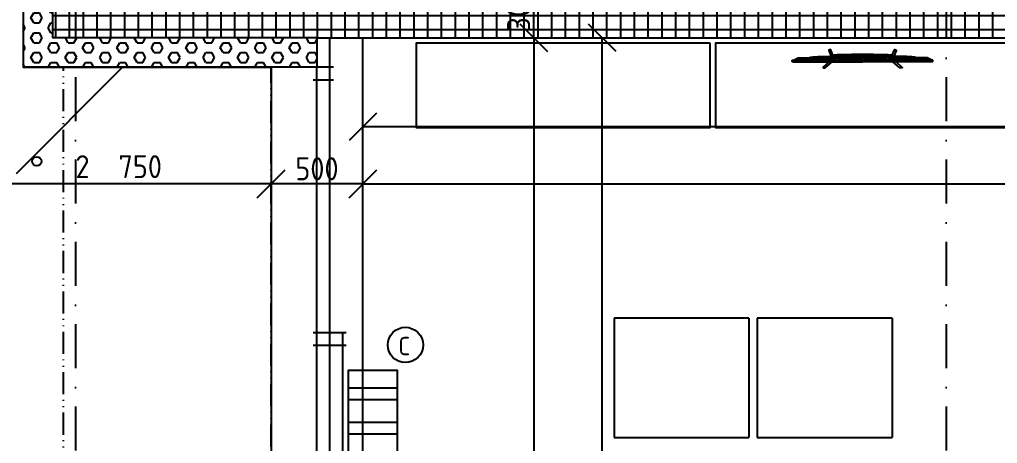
# Model space of a CAD drawing. Extents: x 4511820 to 5180432, y -1526536 to -944957.
# Drawn here: x 5095754 to 5101077, y -1038976 to -1036669 of the extents above; entities that cross this region are included whole.
import ezdxf

# ---------------------------------------------------------------- set-up
doc = ezdxf.new("R2010")
doc.units = 0
doc.header["$MEASUREMENT"] = 0
doc.linetypes.add('ACAD_ISO12W100', pattern=[22, 12, -3, 0.5, -3, 0.5, -3])
doc.linetypes.add('BODKOCIARKOVANA_3', pattern=[5.6, 3, -1.3, 0, -1.3])
doc.layers.get('0').update_dxf_attribs({"linetype": 'CONTINUOUS'})
doc.layers.get('Defpoints').update_dxf_attribs({"color": 61, "linetype": 'CONTINUOUS'})
for name, color, linetype in [('KÓTY', 4, 'CONTINUOUS'), ('MÚRY', 1, 'CONTINUOUS'), ('OKNÁ', 143, 'CONTINUOUS'), ('osi', 253, 'CONTINUOUS'), ('Plochy', 41, 'CONTINUOUS'), ('POZEMOK', 7, 'CONTINUOUS'), ('TENKÁ', 7, 'CONTINUOUS'), ('tzb', 153, 'CONTINUOUS'), ('Z-Kúrenie', 101, 'CONTINUOUS'), ('ZARIADENIE', 47, 'CONTINUOUS'), ('ŠRAFY', 82, 'CONTINUOUS')]:
    doc.layers.add(name, color=color, linetype=linetype)
doc.styles.add('STYLE1', font='isocp.shx')
doc.dimstyles.new('STANDARD-50', dxfattribs={"dimtxt": 125, "dimasz": 150, "dimexe": 10, "dimexo": 200, "dimgap": 20, "dimtad": 1, "dimdsep": 46, "dimlunit": 6, "dimtxsty": 'STYLE1', "dimblk1": 'OBLIQUE', "dimblk2": 'OBLIQUE', "dimsah": 1, "dimcen": 2.5, "dimse1": 1, "dimse2": 1, "dimadec": 0, "dimazin": 0, "dimtfac": 1, "dimtmove": 1, "dimatfit": 3, "dimldrblk": 'OBLIQUE', "dimfxl": 1, "dimtolj": 1, "dimtzin": 0, "dimarcsym": 0})

# ---------------------------------------------------------------- blocks, each defined once
blk = doc.blocks.new('_OBLIQUE')
at = {"color": 0, "linetype": 'ByBlock'}
blk.add_line((-0.5, -0.5), (0.5, 0.5), dxfattribs=at)
blk = doc.blocks.new('*D12783')
at = {"layer": 'Defpoints', "color": 0}
for p in [(5092116, -1031983.2), (5096057.5, -1031983.2), (5096057.5, -1036618.2)]:
    blk.add_point(p, dxfattribs=at)
at = {"layer": 'KÓTY', "color": 0, "lineweight": -2}
blk.add_line((5092116, -1036618.2), (5092116, -1031983.2), dxfattribs=at)
at = {"layer": 'KÓTY', "color": 0, "linetype": 'ByBlock', "lineweight": -2, "xscale": 150, "yscale": 150, "zscale": 150}
for p, rotation in [((5092116, -1031983.2), 90), ((5092116, -1036618.2), 270)]:
    blk.add_blockref('_OBLIQUE', p, dxfattribs=dict(at, rotation=rotation))
at = {"layer": 'KÓTY', "color": 0, "insert": (5092033.5, -1034300.7), "char_height": 125, "attachment_point": 5, "rotation": 90, "style": 'STYLE1'}
blk.add_mtext('\\A1;4ﾠ635', dxfattribs=at)
blk = doc.blocks.new('*D12808')
at = {"layer": 'Defpoints', "color": 0}
for p in [(5097547.5, -1036468.2), (5091766, -1036768.2), (5097372.5, -1036768.2)]:
    blk.add_point(p, dxfattribs=at)
at = {"layer": 'KÓTY', "color": 0, "lineweight": -2}
blk.add_line((5091766, -1036468.2), (5091766, -1036768.2), dxfattribs=at)
at = {"layer": 'KÓTY', "color": 0, "linetype": 'ByBlock', "lineweight": -2, "xscale": 150, "yscale": 150, "zscale": 150}
for p, rotation in [((5091766, -1036468.2), 90), ((5091766, -1036768.2), 270)]:
    blk.add_blockref('_OBLIQUE', p, dxfattribs=dict(at, rotation=rotation))
at = {"layer": 'KÓTY', "color": 0, "insert": (5091683.5, -1036618.2), "char_height": 125, "attachment_point": 5, "rotation": 90, "style": 'STYLE1'}
blk.add_mtext('\\A1;300', dxfattribs=at)
blk = doc.blocks.new('*D12809')
at = {"layer": 'Defpoints', "color": 0}
for p in [(5097372.5, -1036768.2), (5091766, -1042888.2), (5097562.5, -1042888.2)]:
    blk.add_point(p, dxfattribs=at)
at = {"layer": 'KÓTY', "color": 0, "lineweight": -2}
blk.add_line((5091766, -1036768.2), (5091766, -1042888.2), dxfattribs=at)
at = {"layer": 'KÓTY', "color": 0, "linetype": 'ByBlock', "lineweight": -2, "xscale": 150, "yscale": 150, "zscale": 150}
for p, rotation in [((5091766, -1036768.2), 90), ((5091766, -1042888.2), 270)]:
    blk.add_blockref('_OBLIQUE', p, dxfattribs=dict(at, rotation=rotation))
at = {"layer": 'KÓTY', "color": 0, "insert": (5091683.5, -1039828.2), "char_height": 125, "attachment_point": 5, "rotation": 90, "style": 'STYLE1'}
blk.add_mtext('\\A1;6ﾠ120', dxfattribs=at)
blk = doc.blocks.new('*D12811')
at = {"layer": 'Defpoints', "color": 0}
for p in [(5100797.5, -1036618.2), (5092116, -1043038.2), (5100797.5, -1043038.2)]:
    blk.add_point(p, dxfattribs=at)
at = {"layer": 'KÓTY', "color": 0, "lineweight": -2}
blk.add_line((5092116, -1036618.2), (5092116, -1043038.2), dxfattribs=at)
at = {"layer": 'KÓTY', "color": 0, "linetype": 'ByBlock', "lineweight": -2, "xscale": 150, "yscale": 150, "zscale": 150}
for p, rotation in [((5092116, -1036618.2), 90), ((5092116, -1043038.2), 270)]:
    blk.add_blockref('_OBLIQUE', p, dxfattribs=dict(at, rotation=rotation))
at = {"layer": 'KÓTY', "color": 0, "insert": (5092033.5, -1039828.2), "char_height": 125, "attachment_point": 5, "rotation": 90, "style": 'STYLE1'}
blk.add_mtext('\\A1;6ﾠ420', dxfattribs=at)
blk = doc.blocks.new('*D12819')
at = {"layer": 'Defpoints', "color": 0}
for p in [(5097547.5, -1036468.2), (5092816, -1036768.2), (5097372.5, -1036768.2)]:
    blk.add_point(p, dxfattribs=at)
at = {"layer": 'KÓTY', "color": 0, "lineweight": -2}
blk.add_line((5092816, -1036468.2), (5092816, -1036768.2), dxfattribs=at)
at = {"layer": 'KÓTY', "color": 0, "linetype": 'ByBlock', "lineweight": -2, "xscale": 150, "yscale": 150, "zscale": 150}
for p, rotation in [((5092816, -1036468.2), 90), ((5092816, -1036768.2), 270)]:
    blk.add_blockref('_OBLIQUE', p, dxfattribs=dict(at, rotation=rotation))
at = {"layer": 'KÓTY', "color": 0, "insert": (5092733.5, -1036618.2), "char_height": 125, "attachment_point": 5, "rotation": 90, "style": 'STYLE1'}
blk.add_mtext('\\A1;300', dxfattribs=at)
blk = doc.blocks.new('*D12820')
at = {"layer": 'Defpoints', "color": 0}
for p in [(5097372.5, -1036768.2), (5092816, -1036928.2), (5097372.5, -1036928.2)]:
    blk.add_point(p, dxfattribs=at)
at = {"layer": 'KÓTY', "color": 0, "lineweight": -2}
blk.add_line((5092816, -1036768.2), (5092816, -1036928.2), dxfattribs=at)
at = {"layer": 'KÓTY', "color": 0, "linetype": 'ByBlock', "lineweight": -2, "xscale": 150, "yscale": 150, "zscale": 150}
for p, rotation in [((5092816, -1036768.2), 90), ((5092816, -1036928.2), 270)]:
    blk.add_blockref('_OBLIQUE', p, dxfattribs=dict(at, rotation=rotation))
at = {"layer": 'KÓTY', "color": 0, "insert": (5092658.5, -1036893.5), "char_height": 125, "attachment_point": 5, "rotation": 90, "style": 'STYLE1'}
blk.add_mtext('\\A1;160', dxfattribs=at)
blk = doc.blocks.new('*D12821')
at = {"layer": 'Defpoints', "color": 0}
for p in [(5097622.5, -1036768.2), (5092816, -1042888.2), (5097562.5, -1042888.2)]:
    blk.add_point(p, dxfattribs=at)
at = {"layer": 'KÓTY', "color": 0, "lineweight": -2}
blk.add_line((5092816, -1036768.2), (5092816, -1042888.2), dxfattribs=at)
at = {"layer": 'KÓTY', "color": 0, "linetype": 'ByBlock', "lineweight": -2, "xscale": 150, "yscale": 150, "zscale": 150}
for p, rotation in [((5092816, -1036768.2), 90), ((5092816, -1042888.2), 270)]:
    blk.add_blockref('_OBLIQUE', p, dxfattribs=dict(at, rotation=rotation))
at = {"layer": 'KÓTY', "color": 0, "insert": (5092733.5, -1039828.2), "char_height": 125, "attachment_point": 5, "rotation": 90, "style": 'STYLE1'}
blk.add_mtext('\\A1;6ﾠ120', dxfattribs=at)
blk = doc.blocks.new('Tv06_top_cad-block.com')
at = {"color": 0}
for points in [[(-161.1, -3.4), (-173.3, 26.2, 0.359324), (-175.3, 27.3, 0.097501), (-182.8, 24.2, 0.350578), (-183.5, 22.1), (-171.1, -10.4)], [(161.1, -3.4), (173.3, 26.2, -0.359324), (175.3, 27.3, -0.097501), (182.8, 24.2, -0.350578), (183.5, 22.1), (171.1, -10.4)], [(-381.9, -38.8, -0.13121), (-383.2, -32.7, -0.169032), (-383, -32.3), (-381.8, -31.1, -0.205713), (-381.3, -30.9), (-378.5, -30.9, 0.118206), (-376.2, -30.4), (-351.4, -18.4, -0.105648), (-345.8, -17), (0, -17)], [(-339.3, -21.2), (-339.3, -21.2, 0.099639), (-344.3, -22.2), (-349.2, -24.6, 0.215889), (-350.7, -26.3, 0.476075), (-349.4, -28, 0.244765)], [(-295.5, -17), (-282, -15, -0.02037), (-255.8, -12, -0.012056), (-227.2, -10.7), (-169.3, -10.7)], [(-182.5, -38.8), (-214.4, -69.1, 0.250582), (-215, -71, 0.266718), (-214.3, -71.9, 0.084688)], [(-214.3, -71.9), (-207.3, -73.1, 0.211205), (-203.3, -72.1), (-165.2, -38.8)], [(-181.8, -17), (-178.5, -14, -0.213415), (-177.3, -13.6), (0, -13.6)], [(-172.1, -13.6, -0.072098), (-159.2, -3, -0.121861), (-158.4, -2.8)], [(-170.1, -10.6, -0.053076), (-160.2, -2.9), (-158.4, -2.8)], [(-147.6, -13.6), (-147.6, -7.5, -0.414214), (-147.4, -7.3), (-146.5, -7.3, -0.414214), (-146.3, -7.5), (-146.3, -13.6)], [(-146.8, -28, 0.414214), (-145, -26.2), (-145, -23, 0.414214), (-146.8, -21.2)], [(-143.9, -13.6), (-143.9, -7.5, -0.414214), (-143.7, -7.3), (-142.7, -7.3, -0.414214), (-142.6, -7.5), (-142.6, -13.6)], [(-140.2, -13.6), (-140.2, -7.5, -0.414214), (-140, -7.3), (-139, -7.3, -0.414214), (-138.8, -7.5), (-138.8, -13.6)], [(-136.4, -13.6), (-136.4, -7.5, -0.414214), (-136.3, -7.3), (-135.3, -7.3, -0.414214), (-135.1, -7.5), (-135.1, -13.6)], [(-132.7, -13.6), (-132.7, -7.5, -0.414214), (-132.5, -7.3), (-131.6, -7.3, -0.414214), (-131.4, -7.5), (-131.4, -13.6)], [(-128.8, -28, -0.414214), (-130.6, -26.2), (-130.6, -23, -0.414214), (-128.8, -21.2)], [(-129, -13.6), (-129, -7.5, -0.414214), (-128.8, -7.3), (-127.9, -7.3, -0.414214), (-127.7, -7.5), (-127.7, -13.6)], [(-125.3, -13.6), (-125.3, -7.5, -0.414214), (-125.1, -7.3), (-124.1, -7.3, -0.414214), (-124, -7.5), (-124, -13.6)], [(-121.6, -13.6), (-121.6, -7.5, -0.414214), (-121.4, -7.3), (-120.4, -7.3, -0.414214), (-120.2, -7.5), (-120.2, -13.6)], [(-117.8, -13.6), (-117.8, -7.5, -0.414214), (-117.7, -7.3), (-116.7, -7.3, -0.414214), (-116.5, -7.5), (-116.5, -13.6)], [(-114.1, -13.6), (-114.1, -7.5, -0.414214), (-113.9, -7.3), (-113, -7.3, -0.414214), (-112.8, -7.5), (-112.8, -13.6)], [(-110.4, -13.6), (-110.4, -7.5, -0.414214), (-110.2, -7.3), (-109.3, -7.3, -0.414214), (-109.1, -7.5), (-109.1, -13.6)], [(-106.7, -13.6), (-106.7, -7.5, -0.414214), (-106.5, -7.3), (-105.5, -7.3, -0.414214), (-105.4, -7.5), (-105.4, -13.6)], [(-103, -13.6), (-103, -7.5, -0.414214), (-102.8, -7.3), (-101.8, -7.3, -0.414214), (-101.6, -7.5), (-101.6, -13.6)], [(-99.2, -13.6), (-99.2, -7.5, -0.414214), (-99.1, -7.3), (-98.1, -7.3, -0.414214), (-97.9, -7.5), (-97.9, -13.6)], [(-95.5, -13.6), (-95.5, -7.5, -0.414214), (-95.3, -7.3), (-94.4, -7.3, -0.414214), (-94.2, -7.5), (-94.2, -13.6)], [(-91.8, -13.6), (-91.8, -7.5, -0.414214), (-91.6, -7.3), (-90.7, -7.3, -0.414214), (-90.5, -7.5), (-90.5, -13.6)], [(-88.1, -13.6), (-88.1, -7.5, -0.414214), (-87.9, -7.3), (-86.9, -7.3, -0.414214), (-86.8, -7.5), (-86.8, -13.6)], [(-84.4, -13.6), (-84.4, -7.5, -0.414214), (-84.2, -7.3), (-83.2, -7.3, -0.414214), (-83, -7.5), (-83, -13.6)], [(-80.6, -13.6), (-80.6, -7.5, -0.414214), (-80.5, -7.3), (-79.5, -7.3, -0.414214), (-79.3, -7.5), (-79.3, -13.6)], [(-76.9, -13.6), (-76.9, -7.5, -0.414214), (-76.7, -7.3), (-75.8, -7.3, -0.414214), (-75.6, -7.5), (-75.6, -13.6)], [(-73.2, -13.6), (-73.2, -7.5, -0.414214), (-73, -7.3), (-72.1, -7.3, -0.414214), (-71.9, -7.5), (-71.9, -13.6)], [(-69.5, -13.6), (-69.5, -7.5, -0.414214), (-69.3, -7.3), (-68.3, -7.3, -0.414214), (-68.2, -7.5), (-68.2, -13.6)], [(-65.8, -13.6), (-65.8, -7.5, -0.414214), (-65.6, -7.3), (-64.6, -7.3, -0.414214), (-64.4, -7.5), (-64.4, -13.6)], [(-62, -13.6), (-62, -7.5, -0.414214), (-61.9, -7.3), (-60.9, -7.3, -0.414214), (-60.7, -7.5), (-60.7, -13.6)], [(-58.3, -13.6), (-58.3, -7.5, -0.414214), (-58.1, -7.3), (-57.2, -7.3, -0.414214), (-57, -7.5), (-57, -13.6)], [(-54.6, -13.6), (-54.6, -7.5, -0.414214), (-54.4, -7.3), (-53.5, -7.3, -0.414214), (-53.3, -7.5), (-53.3, -13.6)], [(-50.9, -13.6), (-50.9, -7.5, -0.414214), (-50.7, -7.3), (-49.7, -7.3, -0.414214), (-49.6, -7.5), (-49.6, -13.6)], [(-47.2, -13.6), (-47.2, -7.5, -0.414214), (-47, -7.3), (-46, -7.3, -0.414214), (-45.8, -7.5), (-45.8, -13.6)], [(-43.4, -13.6), (-43.4, -7.5, -0.414214), (-43.3, -7.3), (-42.3, -7.3, -0.414214), (-42.1, -7.5), (-42.1, -13.6)], [(-39.7, -13.6), (-39.7, -7.5, -0.414214), (-39.5, -7.3), (-38.6, -7.3, -0.414214), (-38.4, -7.5), (-38.4, -13.6)], [(-36, -13.6), (-36, -7.5, -0.414214), (-35.8, -7.3), (-34.9, -7.3, -0.414214), (-34.7, -7.5), (-34.7, -13.6)], [(-32.3, -13.6), (-32.3, -7.5, -0.414214), (-32.1, -7.3), (-31.1, -7.3, -0.414214), (-31, -7.5), (-31, -13.6)], [(-28.6, -13.6), (-28.6, -7.5, -0.414214), (-28.4, -7.3), (-27.4, -7.3, -0.414214), (-27.2, -7.5), (-27.2, -13.6)], [(-24.8, -13.6), (-24.8, -7.5, -0.414214), (-24.7, -7.3), (-23.7, -7.3, -0.414214), (-23.5, -7.5), (-23.5, -13.6)], [(-21.1, -13.6), (-21.1, -7.5, -0.414214), (-20.9, -7.3), (-20, -7.3, -0.414214), (-19.8, -7.5), (-19.8, -13.6)], [(-17.4, -13.6), (-17.4, -7.5, -0.414214), (-17.2, -7.3), (-16.3, -7.3, -0.414214), (-16.1, -7.5), (-16.1, -13.6)], [(-13.7, -13.6), (-13.7, -7.5, -0.414214), (-13.5, -7.3), (-12.5, -7.3, -0.414214), (-12.4, -7.5), (-12.4, -13.6)], [(-10, -13.6), (-10, -7.5, -0.414214), (-9.8, -7.3), (-8.8, -7.3, -0.414214), (-8.6, -7.5), (-8.6, -13.6)], [(-10, -28, 0.414214), (-8.2, -26.2), (-8.2, -23, 0.414214), (-10, -21.2)], [(-6.2, -13.6), (-6.2, -7.5, -0.414214), (-6.1, -7.3), (-5.1, -7.3, -0.414214), (-4.9, -7.5), (-4.9, -13.6)], [(-2.5, -13.6), (-2.5, -7.5, -0.414214), (-2.3, -7.3), (-1.4, -7.3, -0.414214), (-1.2, -7.5), (-1.2, -13.6)], [(181.8, -17), (178.5, -14, 0.213415), (177.3, -13.6), (0, -13.6)], [(381.9, -38.8, 0.13121), (383.2, -32.7, 0.169032), (383, -32.3), (381.8, -31.1, 0.205713), (381.3, -30.9), (378.5, -30.9, -0.118206), (376.2, -30.4), (351.4, -18.4, 0.105648), (345.8, -17), (0, -17)], [(2.5, -13.6), (2.5, -7.5, 0.414214), (2.3, -7.3), (1.4, -7.3, 0.414214), (1.2, -7.5), (1.2, -13.6)], [(6.2, -13.6), (6.2, -7.5, 0.414214), (6.1, -7.3), (5.1, -7.3, 0.414214), (4.9, -7.5), (4.9, -13.6)], [(10, -28, -0.414214), (8.2, -26.2), (8.2, -23, -0.414214), (10, -21.2)], [(10, -13.6), (10, -7.5, 0.414214), (9.8, -7.3), (8.8, -7.3, 0.414214), (8.6, -7.5), (8.6, -13.6)], [(13.7, -13.6), (13.7, -7.5, 0.414214), (13.5, -7.3), (12.5, -7.3, 0.414214), (12.4, -7.5), (12.4, -13.6)], [(17.4, -13.6), (17.4, -7.5, 0.414214), (17.2, -7.3), (16.3, -7.3, 0.414214), (16.1, -7.5), (16.1, -13.6)], [(21.1, -13.6), (21.1, -7.5, 0.414214), (20.9, -7.3), (20, -7.3, 0.414214), (19.8, -7.5), (19.8, -13.6)], [(24.8, -13.6), (24.8, -7.5, 0.414214), (24.7, -7.3), (23.7, -7.3, 0.414214), (23.5, -7.5), (23.5, -13.6)], [(28.6, -13.6), (28.6, -7.5, 0.414214), (28.4, -7.3), (27.4, -7.3, 0.414214), (27.2, -7.5), (27.2, -13.6)], [(32.3, -13.6), (32.3, -7.5, 0.414214), (32.1, -7.3), (31.1, -7.3, 0.414214), (31, -7.5), (31, -13.6)], [(36, -13.6), (36, -7.5, 0.414214), (35.8, -7.3), (34.9, -7.3, 0.414214), (34.7, -7.5), (34.7, -13.6)], [(39.7, -13.6), (39.7, -7.5, 0.414214), (39.5, -7.3), (38.6, -7.3, 0.414214), (38.4, -7.5), (38.4, -13.6)], [(43.4, -13.6), (43.4, -7.5, 0.414214), (43.3, -7.3), (42.3, -7.3, 0.414214), (42.1, -7.5), (42.1, -13.6)], [(47.2, -13.6), (47.2, -7.5, 0.414214), (47, -7.3), (46, -7.3, 0.414214), (45.8, -7.5), (45.8, -13.6)], [(50.9, -13.6), (50.9, -7.5, 0.414214), (50.7, -7.3), (49.7, -7.3, 0.414214), (49.6, -7.5), (49.6, -13.6)], [(54.6, -13.6), (54.6, -7.5, 0.414214), (54.4, -7.3), (53.5, -7.3, 0.414214), (53.3, -7.5), (53.3, -13.6)], [(58.3, -13.6), (58.3, -7.5, 0.414214), (58.1, -7.3), (57.2, -7.3, 0.414214), (57, -7.5), (57, -13.6)], [(62, -13.6), (62, -7.5, 0.414214), (61.9, -7.3), (60.9, -7.3, 0.414214), (60.7, -7.5), (60.7, -13.6)], [(65.8, -13.6), (65.8, -7.5, 0.414214), (65.6, -7.3), (64.6, -7.3, 0.414214), (64.4, -7.5), (64.4, -13.6)], [(69.5, -13.6), (69.5, -7.5, 0.414214), (69.3, -7.3), (68.3, -7.3, 0.414214), (68.2, -7.5), (68.2, -13.6)], [(73.2, -13.6), (73.2, -7.5, 0.414214), (73, -7.3), (72.1, -7.3, 0.414214), (71.9, -7.5), (71.9, -13.6)], [(76.9, -13.6), (76.9, -7.5, 0.414214), (76.7, -7.3), (75.8, -7.3, 0.414214), (75.6, -7.5), (75.6, -13.6)], [(80.6, -13.6), (80.6, -7.5, 0.414214), (80.5, -7.3), (79.5, -7.3, 0.414214), (79.3, -7.5), (79.3, -13.6)], [(84.4, -13.6), (84.4, -7.5, 0.414214), (84.2, -7.3), (83.2, -7.3, 0.414214), (83, -7.5), (83, -13.6)], [(88.1, -13.6), (88.1, -7.5, 0.414214), (87.9, -7.3), (86.9, -7.3, 0.414214), (86.8, -7.5), (86.8, -13.6)], [(91.8, -13.6), (91.8, -7.5, 0.414214), (91.6, -7.3), (90.7, -7.3, 0.414214), (90.5, -7.5), (90.5, -13.6)], [(95.5, -13.6), (95.5, -7.5, 0.414214), (95.3, -7.3), (94.4, -7.3, 0.414214), (94.2, -7.5), (94.2, -13.6)], [(99.2, -13.6), (99.2, -7.5, 0.414214), (99.1, -7.3), (98.1, -7.3, 0.414214), (97.9, -7.5), (97.9, -13.6)], [(103, -13.6), (103, -7.5, 0.414214), (102.8, -7.3), (101.8, -7.3, 0.414214), (101.6, -7.5), (101.6, -13.6)], [(106.7, -13.6), (106.7, -7.5, 0.414214), (106.5, -7.3), (105.5, -7.3, 0.414214), (105.4, -7.5), (105.4, -13.6)], [(110.4, -13.6), (110.4, -7.5, 0.414214), (110.2, -7.3), (109.3, -7.3, 0.414214), (109.1, -7.5), (109.1, -13.6)], [(114.1, -13.6), (114.1, -7.5, 0.414214), (113.9, -7.3), (113, -7.3, 0.414214), (112.8, -7.5), (112.8, -13.6)], [(117.8, -13.6), (117.8, -7.5, 0.414214), (117.7, -7.3), (116.7, -7.3, 0.414214), (116.5, -7.5), (116.5, -13.6)], [(121.6, -13.6), (121.6, -7.5, 0.414214), (121.4, -7.3), (120.4, -7.3, 0.414214), (120.2, -7.5), (120.2, -13.6)], [(125.3, -13.6), (125.3, -7.5, 0.414214), (125.1, -7.3), (124.1, -7.3, 0.414214), (124, -7.5), (124, -13.6)], [(129, -13.6), (129, -7.5, 0.414214), (128.8, -7.3), (127.9, -7.3, 0.414214), (127.7, -7.5), (127.7, -13.6)], [(128.8, -28, 0.414214), (130.6, -26.2), (130.6, -23, 0.414214), (128.8, -21.2)], [(132.7, -13.6), (132.7, -7.5, 0.414214), (132.5, -7.3), (131.6, -7.3, 0.414214), (131.4, -7.5), (131.4, -13.6)], [(136.4, -13.6), (136.4, -7.5, 0.414214), (136.3, -7.3), (135.3, -7.3, 0.414214), (135.1, -7.5), (135.1, -13.6)], [(140.2, -13.6), (140.2, -7.5, 0.414214), (140, -7.3), (139, -7.3, 0.414214), (138.8, -7.5), (138.8, -13.6)], [(143.9, -13.6), (143.9, -7.5, 0.414214), (143.7, -7.3), (142.7, -7.3, 0.414214), (142.6, -7.5), (142.6, -13.6)], [(146.8, -28, -0.414214), (145, -26.2), (145, -23, -0.414214), (146.8, -21.2)], [(147.6, -13.6), (147.6, -7.5, 0.414214), (147.4, -7.3), (146.5, -7.3, 0.414214), (146.3, -7.5), (146.3, -13.6)], [(172.1, -13.6, 0.072098), (159.2, -3, 0.121861), (158.4, -2.8)], [(170.1, -10.6, 0.053076), (160.2, -2.9), (158.4, -2.8)], [(214.3, -71.9), (207.3, -73.1, -0.211205), (203.3, -72.1), (165.2, -38.8)], [(295.5, -17), (282, -15, 0.02037), (255.8, -12, 0.012056), (227.2, -10.7), (169.3, -10.7)], [(182.5, -38.8), (214.4, -69.1, -0.250582), (215, -71, -0.266718), (214.3, -71.9, -0.084688)], [(339.3, -21.2), (339.3, -21.2, -0.099639), (344.3, -22.2), (349.2, -24.6, -0.215889), (350.7, -26.3, -0.476075), (349.4, -28, -0.244765)]]:
    blk.add_lwpolyline(points, format="xyb", dxfattribs=at)
for points in [[(-381.9, -38.8), (0, -38.8)], [(-378.5, -30.9), (0, -30.9)], [(-349.4, -28), (-146.8, -28)], [(-339.3, -21.2), (-146.8, -21.2)], [(-158.6, -6.5), (0, -6.5)], [(-128.8, -21.2), (-10, -21.2)], [(-128.8, -28), (-10, -28)], [(158.6, -6.5), (0, -6.5)], [(378.5, -30.9), (0, -30.9)], [(381.9, -38.8), (0, -38.8)], [(128.8, -21.2), (10, -21.2)], [(128.8, -28), (10, -28)], [(339.3, -21.2), (146.8, -21.2)], [(349.4, -28), (146.8, -28)]]:
    blk.add_lwpolyline(points, dxfattribs=at)
for centre, radius, start, end in [((0, -4564), 4564, 90, 91.9893), ((0, -4564), 4564, 88.0107, 90), ((-170.5, -10.1), 0.6, 200.9784, 314.0295), ((170.5, -10.1), 0.6, 225.9705, 339.0216)]:
    blk.add_arc(centre, radius, start, end, dxfattribs=at)
blk = doc.blocks.new('TV')
at = {"layer": 'ZARIADENIE', "color": 8}
blk.add_blockref('Tv06_top_cad-block.com', (4448198.7, -1316337.8), dxfattribs=at)
blk = doc.blocks.new('*D19712')
at = {"layer": 'Defpoints', "color": 0}
for p in [(5097547.5, -1036468.2), (5098553, -1036468.2), (5096312.5, -1036768.2)]:
    blk.add_point(p, dxfattribs=at)
at = {"layer": 'KÓTY', "color": 0, "lineweight": -2}
blk.add_line((5098553, -1036768.2), (5098553, -1036468.2), dxfattribs=at)
at = {"layer": 'KÓTY', "color": 0, "linetype": 'ByBlock', "lineweight": -2, "xscale": 150, "yscale": 150, "zscale": 150}
for p, rotation in [((5098553, -1036468.2), 90), ((5098553, -1036768.2), 270)]:
    blk.add_blockref('_OBLIQUE', p, dxfattribs=dict(at, rotation=rotation))
at = {"layer": 'KÓTY', "color": 0, "insert": (5098470.5, -1036618.2), "char_height": 125, "attachment_point": 5, "rotation": 90, "style": 'STYLE1'}
blk.add_mtext('\\A1;300', dxfattribs=at)
blk = doc.blocks.new('*D19751')
at = {"layer": 'Defpoints', "color": 0}
for p in [(5097622.5, -1036768.2), (5097622.5, -1042888.2), (5098553, -1042888.2)]:
    blk.add_point(p, dxfattribs=at)
at = {"layer": 'KÓTY', "color": 0, "lineweight": -2}
blk.add_line((5098553, -1036768.2), (5098553, -1042888.2), dxfattribs=at)
at = {"layer": 'KÓTY', "color": 0, "linetype": 'ByBlock', "lineweight": -2, "xscale": 150, "yscale": 150, "zscale": 150}
for p, rotation in [((5098553, -1036768.2), 90), ((5098553, -1042888.2), 270)]:
    blk.add_blockref('_OBLIQUE', p, dxfattribs=dict(at, rotation=rotation))
at = {"layer": 'KÓTY', "color": 0, "insert": (5098465.5, -1039586.5), "char_height": 125, "attachment_point": 5, "rotation": 90, "style": 'STYLE1'}
blk.add_mtext('\\A1;6ﾠ120', dxfattribs=at)
blk = doc.blocks.new('*D19832')
at = {"layer": 'Defpoints', "color": 0}
for p in [(5097622.5, -1036457.2), (5105682.5, -1036457.2), (5097622.5, -1037252.5)]:
    blk.add_point(p, dxfattribs=at)
at = {"layer": 'KÓTY', "color": 0, "lineweight": -2}
blk.add_line((5105682.5, -1037252.5), (5097622.5, -1037252.5), dxfattribs=at)
at = {"layer": 'KÓTY', "color": 0, "linetype": 'ByBlock', "lineweight": -2, "xscale": 150, "yscale": 150, "zscale": 150, "rotation": 180}
blk.add_blockref('_OBLIQUE', (5097622.5, -1037252.5), dxfattribs=at)
at = {"layer": 'KÓTY', "color": 0, "linetype": 'ByBlock', "lineweight": -2, "xscale": 150, "yscale": 150, "zscale": 150}
blk.add_blockref('_OBLIQUE', (5105682.5, -1037252.5), dxfattribs=at)
at = {"layer": 'KÓTY', "color": 0, "insert": (5101652.5, -1037169.9), "char_height": 125, "attachment_point": 5, "style": 'STYLE1'}
blk.add_mtext('\\A1;8ﾠ060', dxfattribs=at)
blk = doc.blocks.new('*D19833')
at = {"layer": 'Defpoints', "color": 0}
for p in [(5097622.5, -1036768.2), (5107232.5, -1036768.2), (5107232.5, -1037563.5)]:
    blk.add_point(p, dxfattribs=at)
at = {"layer": 'KÓTY', "color": 0, "lineweight": -2}
blk.add_line((5097622.5, -1037563.5), (5107232.5, -1037563.5), dxfattribs=at)
at = {"layer": 'KÓTY', "color": 0, "linetype": 'ByBlock', "lineweight": -2, "xscale": 150, "yscale": 150, "zscale": 150, "rotation": 180}
blk.add_blockref('_OBLIQUE', (5097622.5, -1037563.5), dxfattribs=at)
at = {"layer": 'KÓTY', "color": 0, "linetype": 'ByBlock', "lineweight": -2, "xscale": 150, "yscale": 150, "zscale": 150}
blk.add_blockref('_OBLIQUE', (5107232.5, -1037563.5), dxfattribs=at)
at = {"layer": 'KÓTY', "color": 0, "insert": (5102427.5, -1037480.9), "char_height": 125, "attachment_point": 5, "style": 'STYLE1'}
blk.add_mtext('\\A1;9ﾠ610', dxfattribs=at)
blk = doc.blocks.new('*D19861')
at = {"layer": 'Defpoints', "color": 0}
for p in [(5097622.5, -1038768.2), (5105482.5, -1038768.2), (5097622.5, -1039819)]:
    blk.add_point(p, dxfattribs=at)
at = {"layer": 'KÓTY', "color": 0, "lineweight": -2}
blk.add_line((5105482.5, -1039819), (5097622.5, -1039819), dxfattribs=at)
at = {"layer": 'KÓTY', "color": 0, "linetype": 'ByBlock', "lineweight": -2, "xscale": 150, "yscale": 150, "zscale": 150, "rotation": 180}
blk.add_blockref('_OBLIQUE', (5097622.5, -1039819), dxfattribs=at)
at = {"layer": 'KÓTY', "color": 0, "linetype": 'ByBlock', "lineweight": -2, "xscale": 150, "yscale": 150, "zscale": 150}
blk.add_blockref('_OBLIQUE', (5105482.5, -1039819), dxfattribs=at)
at = {"layer": 'KÓTY', "color": 0, "insert": (5101552.5, -1039736.5), "char_height": 125, "attachment_point": 5, "style": 'STYLE1'}
blk.add_mtext('\\A1;7ﾠ860', dxfattribs=at)
blk = doc.blocks.new('*D19869')
at = {"layer": 'Defpoints', "color": 0}
for p in [(5098925.5, -1036768.2), (5100447.5, -1036768.2), (5100447.5, -1042373.2)]:
    blk.add_point(p, dxfattribs=at)
at = {"layer": 'KÓTY', "color": 0, "lineweight": -2}
blk.add_line((5098925.5, -1042373.2), (5098925.5, -1036768.2), dxfattribs=at)
at = {"layer": 'KÓTY', "color": 0, "linetype": 'ByBlock', "lineweight": -2, "xscale": 150, "yscale": 150, "zscale": 150}
for p, rotation in [((5098925.5, -1036768.2), 90), ((5098925.5, -1042373.2), 270)]:
    blk.add_blockref('_OBLIQUE', p, dxfattribs=dict(at, rotation=rotation))
at = {"layer": 'KÓTY', "color": 0, "insert": (5098843, -1039570.7), "char_height": 125, "attachment_point": 5, "rotation": 90, "style": 'STYLE1'}
blk.add_mtext('\\A1;5ﾠ605', dxfattribs=at)
blk = doc.blocks.new('*D21069')
at = {"layer": 'Defpoints', "color": 0}
for p in [(5097122.5, -1037563.5), (5097122.5, -1037563.5), (5097622.5, -1037563.5)]:
    blk.add_point(p, dxfattribs=at)
at = {"layer": 'KÓTY', "color": 0, "lineweight": -2}
blk.add_line((5097622.5, -1037563.5), (5097122.5, -1037563.5), dxfattribs=at)
at = {"layer": 'KÓTY', "color": 0, "linetype": 'ByBlock', "lineweight": -2, "xscale": 150, "yscale": 150, "zscale": 150, "rotation": 180}
blk.add_blockref('_OBLIQUE', (5097122.5, -1037563.5), dxfattribs=at)
at = {"layer": 'KÓTY', "color": 0, "linetype": 'ByBlock', "lineweight": -2, "xscale": 150, "yscale": 150, "zscale": 150}
blk.add_blockref('_OBLIQUE', (5097622.5, -1037563.5), dxfattribs=at)
at = {"layer": 'KÓTY', "color": 0, "insert": (5097372.5, -1037481), "char_height": 125, "attachment_point": 5, "style": 'STYLE1'}
blk.add_mtext('\\A1;500', dxfattribs=at)
blk = doc.blocks.new('*D21070')
at = {"layer": 'Defpoints', "color": 0}
for p in [(5094372.5, -1037563.5), (5094372.5, -1037563.5), (5097122.5, -1037563.5)]:
    blk.add_point(p, dxfattribs=at)
at = {"layer": 'KÓTY', "color": 0, "lineweight": -2}
blk.add_line((5097122.5, -1037563.5), (5094372.5, -1037563.5), dxfattribs=at)
at = {"layer": 'KÓTY', "color": 0, "linetype": 'ByBlock', "lineweight": -2, "xscale": 150, "yscale": 150, "zscale": 150, "rotation": 180}
blk.add_blockref('_OBLIQUE', (5094372.5, -1037563.5), dxfattribs=at)
at = {"layer": 'KÓTY', "color": 0, "linetype": 'ByBlock', "lineweight": -2, "xscale": 150, "yscale": 150, "zscale": 150}
blk.add_blockref('_OBLIQUE', (5097122.5, -1037563.5), dxfattribs=at)
at = {"layer": 'KÓTY', "color": 0, "insert": (5096293.5, -1037469.5), "char_height": 125, "attachment_point": 5, "style": 'STYLE1'}
blk.add_mtext('\\A1;2ﾠ750', dxfattribs=at)

msp = doc.modelspace()

# ---------------------------------------------------------------- hatches: boundary and pattern name
at = {"layer": 'Z-Kúrenie', "linetype": 'Continuous'}
h = msp.add_hatch(dxfattribs=at)
h.set_pattern_fill('ANSI32', color=256, scale=500, angle=135)
h.set_pattern_definition([(180, (9177.36, 79701.48), (-2e-14, -187.5), []), (180, (9114.86, 79763.98), (-2e-14, -187.5), [])])
h.paths.add_polyline_path([(5097811.5, -1038578.172), (5097542.5, -1038578.172), (5097542.5, -1041078.172), (5097811.5, -1041078.172)])
at = {"layer": 'ŠRAFY', "ltscale": 0.25}
h = msp.add_hatch(dxfattribs=at)
h.set_pattern_fill('ANSI37', color=256, scale=600, angle=45)
h.set_pattern_definition([(90, (-3307273.674, 668852.734), (-75, 1e-14), []), (180, (-3307273.674, 668852.734), (-1e-14, -75), [])])
h.paths.add_polyline_path([(5107632.5, -1034168.172), (5107467.5, -1034168.172), (5106582.5, -1034168.172), (5106467.5, -1034168.172), (5104877.5, -1034168.172), (5104762.5, -1034168.172), (5104762.5, -1036468.172), (5097547.5, -1036468.172), (5097377.5, -1036468.172), (5095932.5, -1036468.172), (5095932.5, -1036768.172), (5097172.5, -1036768.172), (5097372.5, -1036768.172), (5105062.5, -1036768.172), (5105062.5, -1036468.172), (5105062.5, -1034468.172), (5107687.5, -1034468.172), (5107687.5, -1034283.172), (5107732.5, -1034283.172), (5107732.5, -1034168.172)])
h.paths.add_polyline_path([(5098345.5, -1036761.971), (5098345.5, -1036474.373), (5098595.5, -1036474.373), (5098595.5, -1036761.971)], flags=24)
at = {"layer": 'ŠRAFY'}
h = msp.add_hatch(dxfattribs=at)
h.set_pattern_fill('HEX', color=256, scale=250)
h.set_pattern_definition([(0, (584112, 0), (0, 54.12658774), [31.25, -62.5]), (120, (584112, 0), (-46.875, -27.06329387), [31.25, -62.5]), (60, (584143.25, 0), (-46.875, 27.06329387), [31.25, -62.5])])
h.paths.add_polyline_path([(5097377.5, -1035718.172), (5097172.5, -1035718.172), (5097172.5, -1036308.172), (5095772.5, -1036308.172), (5095772.5, -1036928.172), (5097372.5, -1036928.172), (5097372.5, -1036768.172), (5097172.5, -1036768.172), (5095932.5, -1036768.172), (5095932.5, -1036468.172), (5097377.5, -1036468.172)])

# ---------------------------------------------------------------- linework, layer by layer
at = {"layer": 'MÚRY'}
for p, q in [((5095772.5, -1036308.172), (5095772.5, -1036928.172)), ((5097372.5, -1036768.172), (5097372.5, -1036928.172)), ((5097372.5, -1036768.172), (5105682.5, -1036768.172)), ((5097372.5, -1036928.172), (5095772.5, -1036928.172))]:
    msp.add_line(p, q, dxfattribs=at)
at = {"layer": 'OKNÁ', "ltscale": 0.25}
for p, q in [((5097442.5, -1046248.172), (5097442.5, -1036768.172)), ((5097462.5, -1036928.172), (5097352.5, -1036928.172)), ((5097372.5, -1049333.172), (5097372.5, -1036928.172)), ((5097462.5, -1036998.172), (5097352.5, -1036998.172)), ((5097462.5, -1038373.172), (5097352.5, -1038373.172)), ((5097462.5, -1038373.172), (5097352.5, -1038373.172)), ((5097532.5, -1038373.172), (5097422.5, -1038373.172)), ((5097512.5, -1038373.172), (5097512.5, -1039758.172)), ((5097512.5, -1038373.172), (5097512.5, -1039828.172)), ((5097462.5, -1038443.172), (5097352.5, -1038443.172)), ((5097532.5, -1038443.172), (5097422.5, -1038443.172))]:
    msp.add_line(p, q, dxfattribs=at)
at = {"layer": 'osi', "linetype": 'BODKOCIARKOVANA_3', "ltscale": 80}
for p, q in [((5096057.5, -1022195.078), (5096057.5, -1054162.98)), ((5100797.5, -1022195.078), (5100797.5, -1054122.98))]:
    msp.add_line(p, q, dxfattribs=at)
at = {"layer": 'Plochy'}
for points in [[(5094472.5, -1036408.172), (5095772.5, -1036408.172), (5095772.5, -1036928.172), (5097122.5, -1036928.172), (5097122.5, -1049333.172), (5096682.5, -1049333.172), (5096682.5, -1049433.172), (5094472.5, -1049433.172)], [(5097622.5, -1036768.172), (5107232.5, -1036768.172), (5107232.5, -1038768.172), (5105482.5, -1038768.172), (5105482.5, -1038883.172), (5109232.5, -1038883.172), (5109232.5, -1042888.172), (5105097.5, -1042888.172), (5105097.5, -1042188.172), (5104982.5, -1042188.172), (5104982.5, -1042888.172), (5101562.5, -1042888.172), (5101562.5, -1042373.172), (5100447.5, -1042373.172), (5100447.5, -1042888.172), (5097622.5, -1042888.172)]]:
    msp.add_lwpolyline(points, close=True, dxfattribs=at)
at = {"layer": 'POZEMOK'}
msp.add_line((5096315, -1036928.172), (5095735, -1037508.172), dxfattribs=at)
at = {"layer": 'TENKÁ'}
for p, q in [((5095932.5, -1036468.172), (5095932.5, -1036768.172)), ((5097172.5, -1036768.172), (5095932.5, -1036768.172)), ((5097372.5, -1036768.172), (5097172.5, -1036768.172))]:
    msp.add_line(p, q, dxfattribs=at)
at = {"layer": 'TENKÁ', "linetype": 'ACAD_ISO12W100', "ltscale": 10}
for p, q in [((5097622.5, -1042888.172), (5097622.5, -1036768.172)), ((5095992.5, -1050588.172), (5095992.5, -1036928.172)), ((5097122.5, -1049333.172), (5097122.5, -1036928.172))]:
    msp.add_line(p, q, dxfattribs=at)
at = {"layer": 'tzb'}
msp.add_circle((5095847.5, -1037440.672), 25, dxfattribs=at)
at = {"layer": 'Z-Kúrenie', "linetype": 'Continuous'}
msp.add_lwpolyline([(5097811.5, -1041078.172), (5097811.5, -1038578.172), (5097542.5, -1038578.172), (5097542.5, -1041078.172)], close=True, dxfattribs=at)
msp.add_circle((5097854.243, -1038439.667), 96, dxfattribs=at)
at = {"layer": 'ZARIADENIE', "color": 30, "ltscale": 0.25}
for p, q in [((5099723.151, -1038293.418), (5098989.817, -1038293.418)), ((5098989.817, -1038293.418), (5098989.817, -1038943.418)), ((5099723.151, -1038293.418), (5099723.151, -1038943.418)), ((5100502.984, -1038293.418), (5099769.65, -1038293.418)), ((5099769.65, -1038293.418), (5099769.65, -1038943.418)), ((5100502.984, -1038293.418), (5100502.984, -1038943.418)), ((5098989.817, -1038943.418), (5099723.151, -1038943.418)), ((5099769.65, -1038943.418), (5100502.984, -1038943.418))]:
    msp.add_line(p, q, dxfattribs=at)
at = {"layer": 'ZARIADENIE', "color": 45, "ltscale": 0.25}
for points in [[(5099512.5, -1036798.172), (5097912.5, -1036798.172), (5097912.5, -1037255.939), (5099512.5, -1037255.939)], [(5101142.5, -1036798.172), (5099542.5, -1036798.172), (5099542.5, -1037255.939), (5101142.5, -1037255.939)]]:
    msp.add_lwpolyline(points, close=True, dxfattribs=at)

# ---------------------------------------------------------------- block references
at = {"layer": 'Plochy', "color": 2}
msp.add_blockref('TV', (652143.782, 279478.488), dxfattribs=at)

# ---------------------------------------------------------------- texts
at = {"layer": 'Z-Kúrenie', "linetype": 'Continuous', "style": 'STYLE1'}
msp.add_text('C', height=100, dxfattribs=at).set_placement((5097815.615, -1038495.866))

# ---------------------------------------------------------------- dimensions: what is measured, and where the dimension line sits
at = {"layer": 'KÓTY'}
for base, p1, p2, picture, middle in [((5092116, -1031983.172), (5096057.5, -1036618.172), (5096057.5, -1031983.172), '*D12783', (5092033.457, -1034300.672)), ((5091766, -1036768.172), (5097547.5, -1036468.172), (5097372.5, -1036768.172), '*D12808', (5091683.5, -1036618.172)), ((5092816, -1036768.172), (5097547.5, -1036468.172), (5097372.5, -1036768.172), '*D12819', (5092733.5, -1036618.172)), ((5098553, -1036468.172), (5096312.5, -1036768.172), (5097547.5, -1036468.172), '*D19712', (5098470.5, -1036618.172)), ((5092116, -1043038.172), (5100797.5, -1036618.172), (5100797.5, -1043038.172), '*D12811', (5092033.457, -1039828.172)), ((5091766, -1042888.172), (5097372.5, -1036768.172), (5097562.5, -1042888.172), '*D12809', (5091683.457, -1039828.172)), ((5092816, -1042888.172), (5097622.5, -1036768.172), (5097562.5, -1042888.172), '*D12821', (5092733.457, -1039828.172)), ((5098925.5, -1036768.172), (5100447.5, -1042373.172), (5100447.5, -1036768.172), '*D19869', (5098842.957, -1039570.672))]:
    dim = msp.add_linear_dim(base=base, p1=p1, p2=p2, angle=90, dimstyle='STANDARD-50', dxfattribs=at)
    dim.commit()
    dim.dimension.update_dxf_attribs({"geometry": picture, "text_midpoint": middle})
for base, p1, p2, picture, middle in [((5097622.5, -1037252.48), (5105682.5, -1036457.172), (5097622.5, -1036457.172), '*D19832', (5101652.5, -1037169.938)), ((5107232.5, -1037563.48), (5097622.5, -1036768.172), (5107232.5, -1036768.172), '*D19833', (5102427.5, -1037480.938)), ((5097622.5, -1039819), (5105482.5, -1038768.172), (5097622.5, -1038768.172), '*D19861', (5101552.5, -1039736.457))]:
    dim = msp.add_linear_dim(base=base, p1=p1, p2=p2, dimstyle='STANDARD-50', dxfattribs=at)
    dim.commit()
    dim.dimension.update_dxf_attribs({"geometry": picture, "text_midpoint": middle})
for base, p1, p2, picture, middle in [((5092816, -1036928.172), (5097372.5, -1036768.172), (5097372.5, -1036928.172), '*D12820', (5092741, -1036893.5)), ((5098553, -1042888.172), (5097622.5, -1036768.172), (5097622.5, -1042888.172), '*D19751', (5098548, -1039586.5))]:
    dim = msp.add_linear_dim(base=base, p1=p1, p2=p2, angle=90, dimstyle='STANDARD-50', dxfattribs=at)
    dim.commit()
    dim.dimension.update_dxf_attribs({"geometry": picture, "text_midpoint": middle, "dimtype": 160})
dim = msp.add_linear_dim(base=(5094372.5, -1037563.48), p1=(5097122.5, -1037563.48), p2=(5094372.5, -1037563.48), dimstyle='STANDARD-50', override={"dimtxsty": 'STYLE1', "dimldrblk": 'OBLIQUE'}, dxfattribs=at)
dim.commit()
dim.dimension.update_dxf_attribs({"geometry": '*D21070', "text_midpoint": (5096293.5, -1037552), "dimtype": 160})
dim = msp.add_linear_dim(base=(5097122.5, -1037563.48), p1=(5097622.5, -1037563.48), p2=(5097122.5, -1037563.48), dimstyle='STANDARD-50', override={"dimtxsty": 'STYLE1', "dimldrblk": 'OBLIQUE'}, dxfattribs=at)
dim.commit()
dim.dimension.update_dxf_attribs({"geometry": '*D21069', "text_midpoint": (5097372.5, -1037480.98)})

doc.saveas('drawing.dxf')
